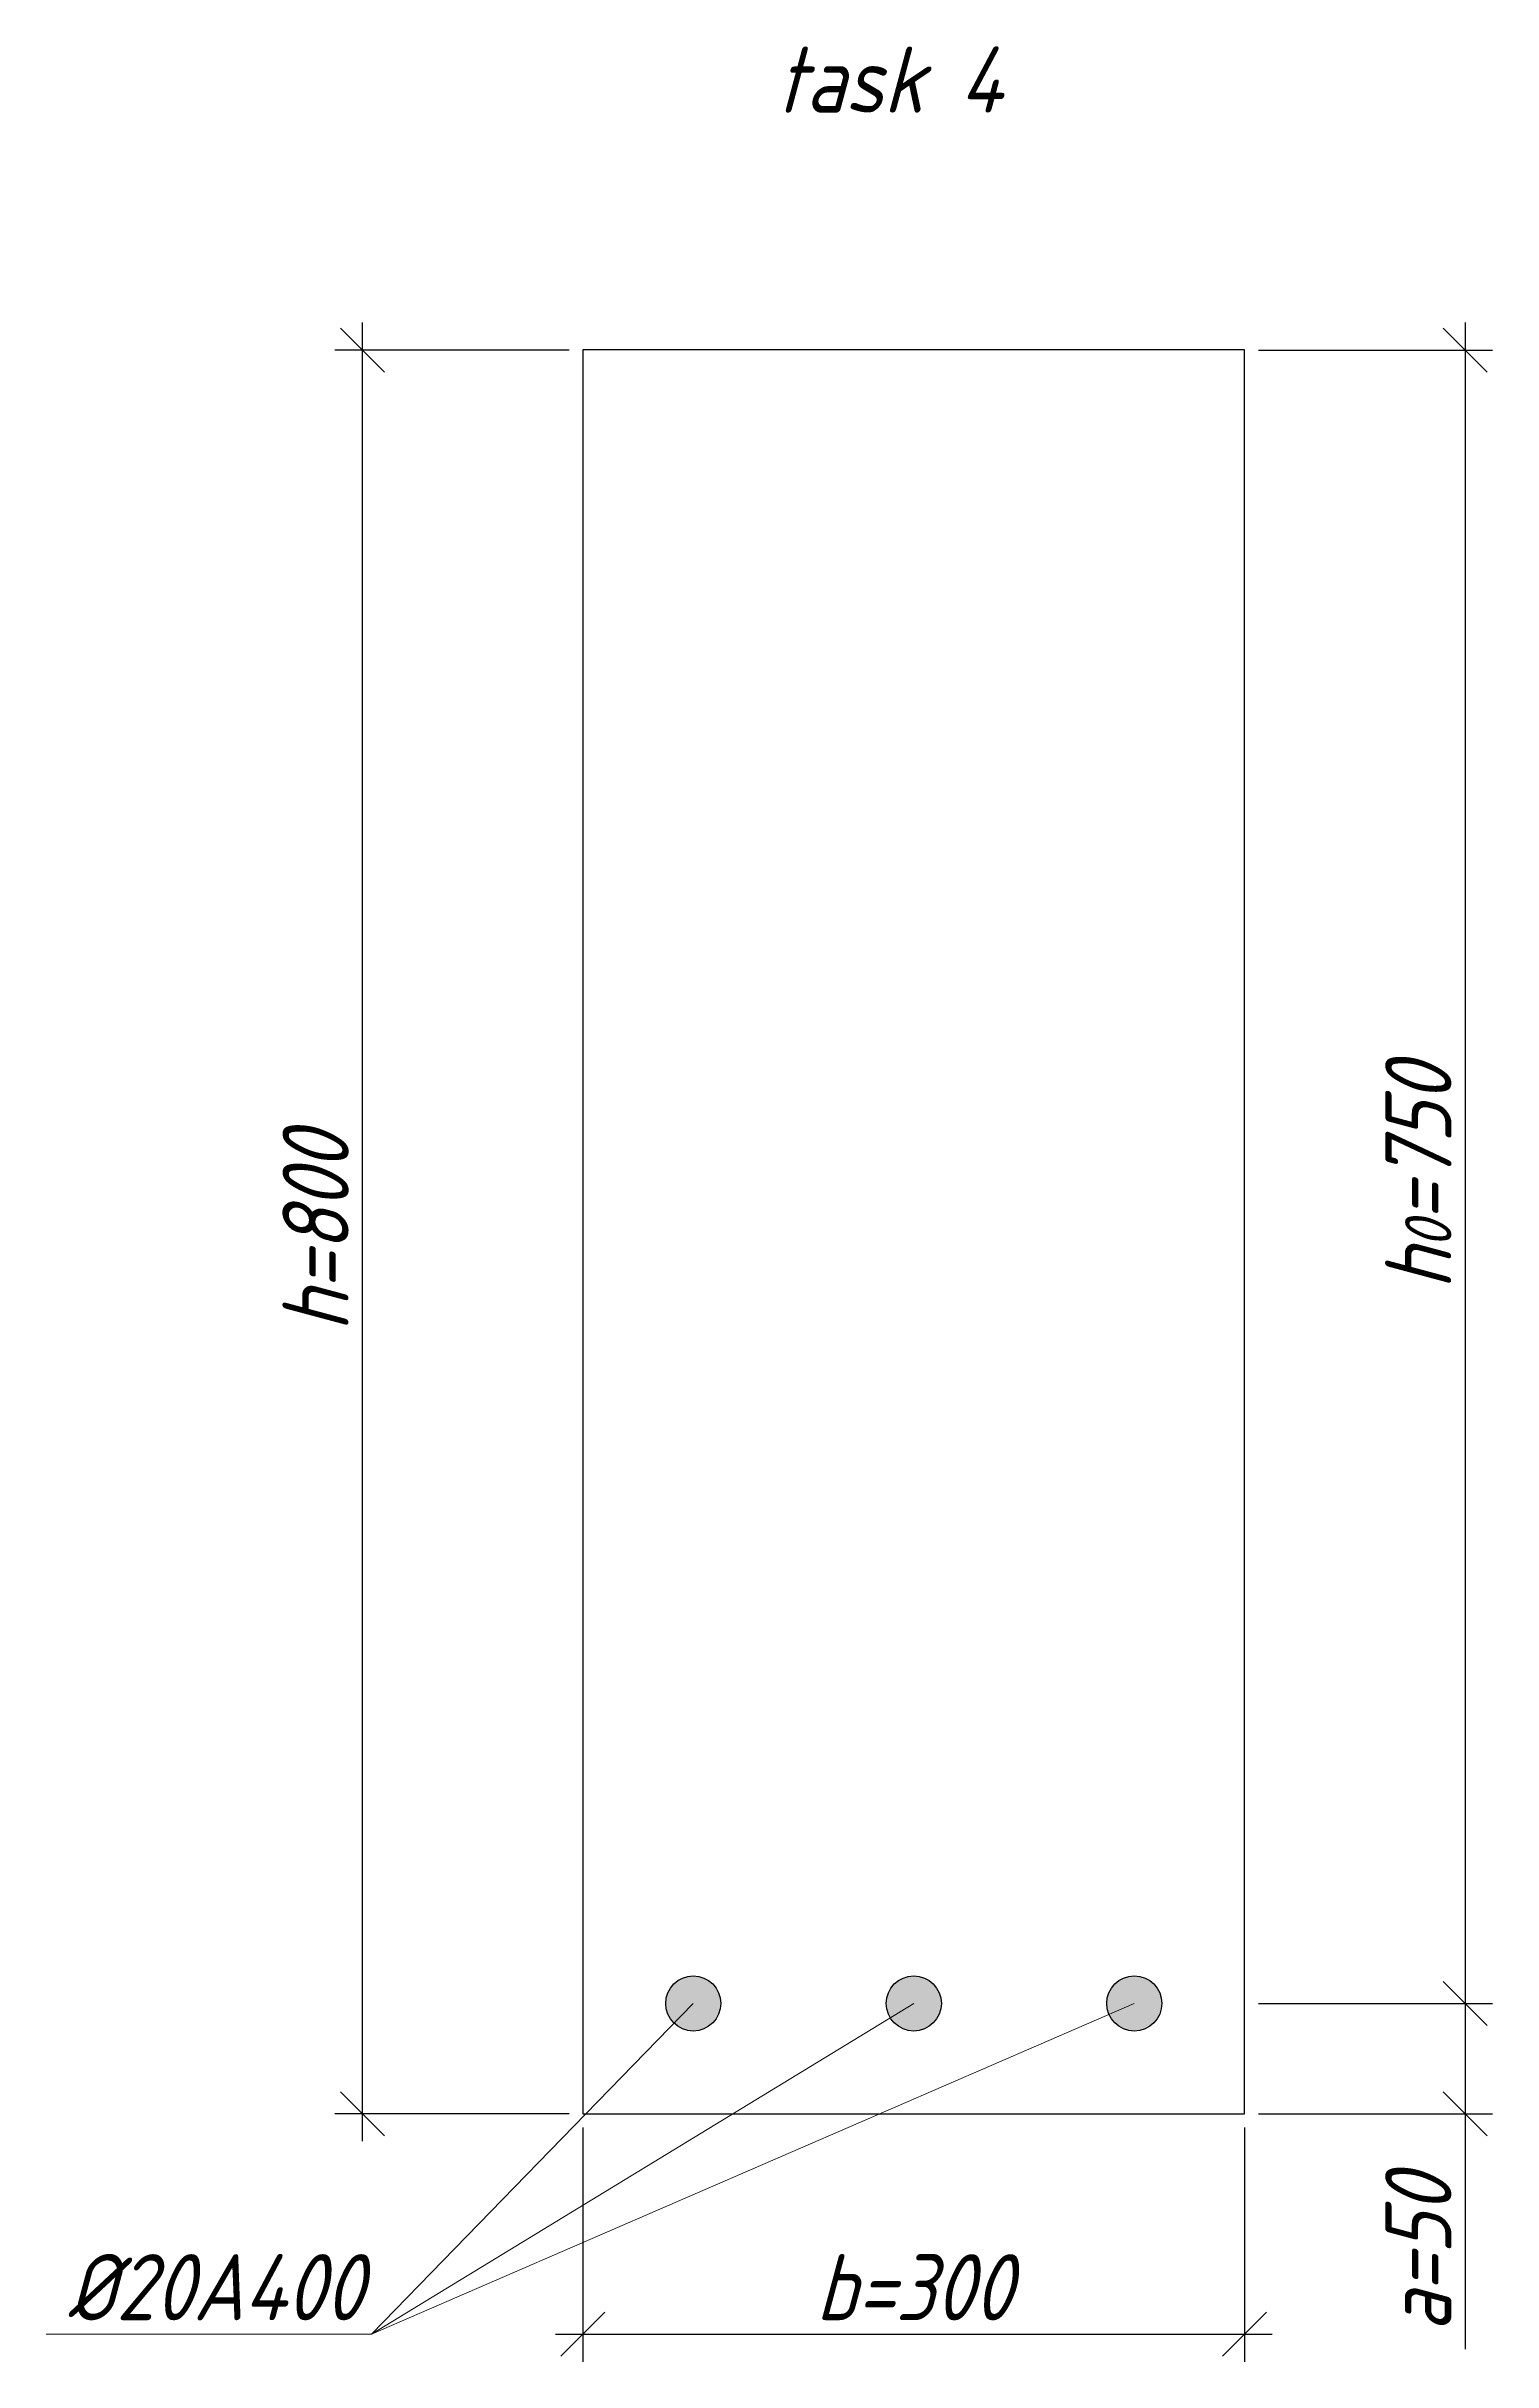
# Model space of a CAD drawing. Header units: millimetres. Extents: x -180 to 58926, y -10791 to 13515.
# Drawn here: x 1899 to 2555, y -3558 to -2508 of the extents above; entities that cross this region are included whole.
import ezdxf

# ---------------------------------------------------------------- set-up
doc = ezdxf.new("R2010")
doc.units = ezdxf.units.MM
for name, color, linetype, lineweight in [('basic', 95, 'Continuous', 30), ('size', 45, 'Continuous', 20), ('text', 13, 'Continuous', 20), ('thin', 153, 'Continuous', 18)]:
    doc.layers.add(name, color=color, linetype=linetype, lineweight=lineweight)
doc.styles.add('Structures', font='isocpeur.ttf', dxfattribs={"width": 0.85, "oblique": 15})
doc.dimstyles.new('Structures', dxfattribs={"dimtxt": 3, "dimasz": 2, "dimexe": 1.25, "dimexo": 0.625, "dimtad": 1, "dimtxsty": 'Structures', "dimblk": 'OBLIQUE', "dimcen": 2.5, "dimdle": 1.25, "dimadec": 0, "dimazin": 0, "dimtfac": 1, "dimtmove": 0, "dimatfit": 3, "dimfxl": 1, "dimarcsym": 0})

# ---------------------------------------------------------------- blocks, each defined once
blk = doc.blocks.new('_Oblique')
at = {"color": 0, "linetype": 'ByBlock', "lineweight": -2}
blk.add_line((-0.5, -0.5), (0.5, 0.5), dxfattribs=at)
blk = doc.blocks.new('*D136')
at = {"layer": 'Defpoints', "color": 0, "transparency": 16777216}
for p in [(2142.5, -3446), (2442.5, -3446), (2442.5, -3546)]:
    blk.add_point(p, dxfattribs=at)
at = {"layer": 'size', "color": 0, "lineweight": -2, "transparency": 16777216}
for p, q in [((2142.5, -3452.2), (2142.5, -3558.5)), ((2442.5, -3452.2), (2442.5, -3558.5)), ((2130, -3546), (2455, -3546))]:
    blk.add_line(p, q, dxfattribs=at)
at = {"layer": 'size', "color": 0, "lineweight": -2, "transparency": 16777216, "xscale": 20, "yscale": 20, "zscale": 20, "rotation": 180}
blk.add_blockref('_Oblique', (2142.5, -3546), dxfattribs=at)
at = {"layer": 'size', "color": 0, "lineweight": -2, "transparency": 16777216, "xscale": 20, "yscale": 20, "zscale": 20}
blk.add_blockref('_Oblique', (2442.5, -3546), dxfattribs=at)
at = {"layer": 'size', "color": 0, "transparency": 16777216, "insert": (2292.5, -3524.7), "char_height": 30, "attachment_point": 5, "style": 'Structures'}
blk.add_mtext('b=300', dxfattribs=at)
blk = doc.blocks.new('*D137')
at = {"layer": 'Defpoints', "color": 0, "transparency": 16777216}
for p in [(2042.5, -2646), (2142.5, -2646), (2142.5, -3446)]:
    blk.add_point(p, dxfattribs=at)
at = {"layer": 'size', "color": 0, "lineweight": -2, "transparency": 16777216}
for p, q in [((2042.5, -3458.5), (2042.5, -2633.5)), ((2136.3, -2646), (2030, -2646)), ((2136.3, -3446), (2030, -3446))]:
    blk.add_line(p, q, dxfattribs=at)
at = {"layer": 'size', "color": 0, "lineweight": -2, "transparency": 16777216, "xscale": 20, "yscale": 20, "zscale": 20}
for p, rotation in [((2042.5, -2646), 90), ((2042.5, -3446), 270)]:
    blk.add_blockref('_Oblique', p, dxfattribs=dict(at, rotation=rotation))
at = {"layer": 'size', "color": 0, "transparency": 16777216, "insert": (2021.3, -3046), "char_height": 30, "attachment_point": 5, "rotation": 90, "style": 'Structures'}
blk.add_mtext('h=800', dxfattribs=at)
blk = doc.blocks.new('*D138')
at = {"layer": 'Defpoints', "color": 0, "transparency": 16777216}
for p in [(2442.5, -2646), (2442.5, -3396), (2542.5, -3396)]:
    blk.add_point(p, dxfattribs=at)
at = {"layer": 'size', "color": 0, "lineweight": -2, "transparency": 16777216}
for p, q in [((2542.5, -2633.5), (2542.5, -3408.5)), ((2448.8, -2646), (2555, -2646)), ((2448.8, -3396), (2555, -3396))]:
    blk.add_line(p, q, dxfattribs=at)
at = {"layer": 'size', "color": 0, "lineweight": -2, "transparency": 16777216, "xscale": 20, "yscale": 20, "zscale": 20}
for p, rotation in [((2542.5, -2646), 90), ((2542.5, -3396), 270)]:
    blk.add_blockref('_Oblique', p, dxfattribs=dict(at, rotation=rotation))
at = {"layer": 'size', "color": 0, "transparency": 16777216, "insert": (2521.3, -3021), "char_height": 30, "attachment_point": 5, "rotation": 90, "style": 'Structures'}
blk.add_mtext('h{\\H0.7x;\\S^ 0;}=750', dxfattribs=at)
blk = doc.blocks.new('*D139')
at = {"layer": 'Defpoints', "color": 0, "transparency": 16777216}
for p in [(2442.5, -3396), (2442.5, -3446), (2542.5, -3446)]:
    blk.add_point(p, dxfattribs=at)
at = {"layer": 'size', "color": 0, "lineweight": -2, "transparency": 16777216}
for p, q in [((2542.5, -3383.5), (2542.5, -3446)), ((2448.8, -3396), (2555, -3396)), ((2448.8, -3446), (2555, -3446)), ((2542.5, -3446), (2542.5, -3552.8))]:
    blk.add_line(p, q, dxfattribs=at)
at = {"layer": 'size', "color": 0, "lineweight": -2, "transparency": 16777216, "xscale": 20, "yscale": 20, "zscale": 20}
for p, rotation in [((2542.5, -3396), 90), ((2542.5, -3446), 270)]:
    blk.add_blockref('_Oblique', p, dxfattribs=dict(at, rotation=rotation))
at = {"layer": 'size', "color": 0, "transparency": 16777216, "insert": (2521.3, -3509.4), "char_height": 30, "attachment_point": 5, "rotation": 90, "style": 'Structures'}
blk.add_mtext('a=50', dxfattribs=at)

msp = doc.modelspace()

# ---------------------------------------------------------------- hatches: boundary and pattern name
at = {"layer": 'basic'}
h = msp.add_hatch(color=256, dxfattribs=at)
h.dxf.hatch_style = 1
h.paths.add_polyline_path([(2205.023, -3395.955, 1), (2180.023, -3395.955, 1)])
h.paths.add_polyline_path([(2305.023, -3395.955, 1), (2280.023, -3395.955, 1)])
h.paths.add_polyline_path([(2405.023, -3395.955, 1), (2380.023, -3395.955, 1)])

# ---------------------------------------------------------------- linework, layer by layer
for p, q in [((2442.523, -2645.955), (2142.523, -2645.955)), ((2142.523, -2645.955), (2142.523, -3445.955)), ((2442.523, -3445.955), (2442.523, -2645.955)), ((2142.523, -3445.955), (2442.523, -3445.955))]:
    msp.add_line(p, q, dxfattribs=at)
for centre in [(2192.523, -3395.955), (2292.523, -3395.955), (2392.523, -3395.955)]:
    msp.add_circle(centre, 12.5, dxfattribs=at)
at = {"layer": 'thin'}
for p, q in [((2192.523, -3395.955), (2046.615, -3545.955)), ((2046.615, -3545.955), (2292.523, -3395.955)), ((2046.615, -3545.955), (2392.523, -3395.955)), ((2046.615, -3545.955), (1899.179, -3545.955))]:
    msp.add_line(p, q, dxfattribs=at)

# ---------------------------------------------------------------- texts
at = {"layer": 'text', "char_height": 30, "width": 137.52879, "attachment_point": 5, "style": 'Structures'}
for s, insert in [('task 4', (2281.376, -2523.303)), ('%%C20A400', (1975.683, -3524.692))]:
    msp.add_mtext(s, dxfattribs=dict(at, insert=insert))

# ---------------------------------------------------------------- dimensions: what is measured, and where the dimension line sits
at = {"layer": 'size'}
for base, p1, p2, text, picture, middle in [((2042.523, -2645.955), (2142.523, -3445.955), (2142.523, -2645.955), 'h=<>', '*D137', (2021.273, -3045.955)), ((2542.523, -3395.955), (2442.523, -2645.955), (2442.523, -3395.955), 'h{\\H0.7x;\\S^ 0;}=<>', '*D138', (2521.273, -3020.955)), ((2542.523, -3445.955), (2442.523, -3395.955), (2442.523, -3445.955), 'a=<>', '*D139', (2521.273, -3509.374))]:
    dim = msp.add_linear_dim(base=base, p1=p1, p2=p2, angle=90, text=text, dimstyle='Structures', dxfattribs=at)
    dim.commit()
    dim.dimension.update_dxf_attribs({"geometry": picture, "text_midpoint": middle})
dim = msp.add_linear_dim(base=(2442.523, -3545.955), p1=(2142.523, -3445.955), p2=(2442.523, -3445.955), text='b=<>', dimstyle='Structures', dxfattribs=at)
dim.commit()
dim.dimension.update_dxf_attribs({"geometry": '*D136', "text_midpoint": (2292.523, -3524.705)})

doc.saveas('drawing.dxf')
